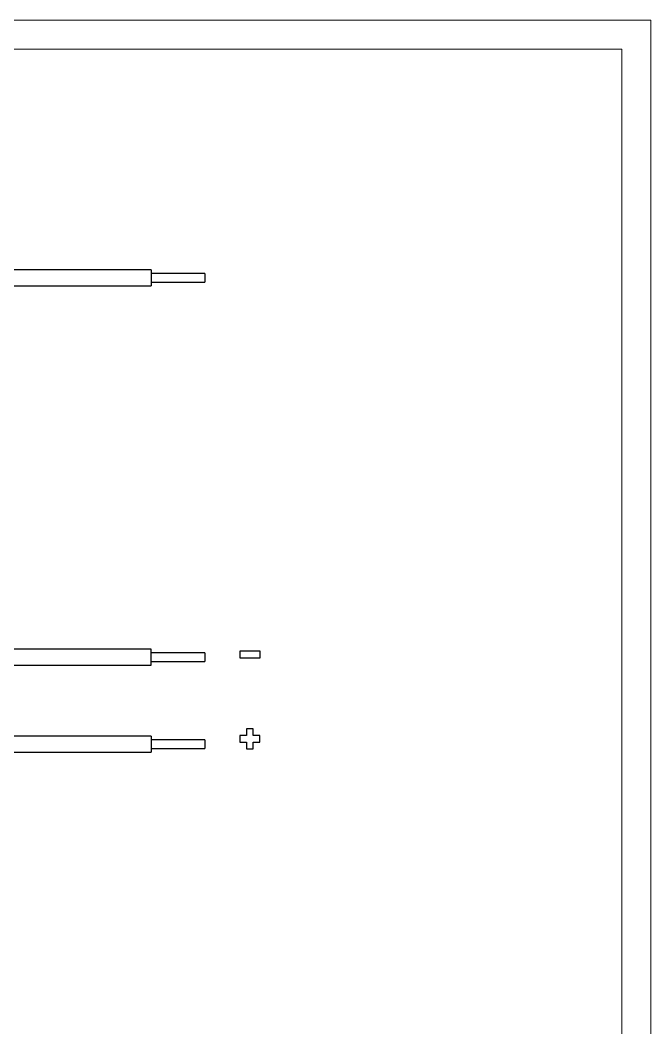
# Model space of a CAD drawing. Header units: millimetres. Extents: x 1044 to 1496, y -6 to 477.
# Drawn here: x 1401.8 to 1495.9, y 162 to 312.3 of the extents above; entities that cross this region are included whole.
import ezdxf

# ---------------------------------------------------------------- set-up
doc = ezdxf.new("R2010")
doc.units = ezdxf.units.MM
doc.layers.get('Defpoints').update_dxf_attribs({"color": 6, "lineweight": 9})
doc.layers.add('Dimension', color=136, linetype='Continuous', lineweight=9)
doc.layers.add('SolidLine', color=7, linetype='Continuous', lineweight=30)

msp = doc.modelspace()

# ---------------------------------------------------------------- linework, layer by layer
at = {"layer": 'Defpoints'}
for points in [[(1495.862, -6.336), (1495.862, 312.264), (1044.422, 312.264), (1044.422, -6.336)], [(1491.542, -2.016), (1491.542, 307.944), (1048.742, 307.944), (1048.742, -2.016)]]:
    msp.add_lwpolyline(points, close=True, dxfattribs=at)
at = {"layer": 'Dimension', "lineweight": -3}
for points in [[(1434.592, 217.145), (1437.592, 217.145), (1437.592, 218.145), (1434.592, 218.145)], [(1435.577, 205.595), (1434.577, 205.595), (1434.577, 204.595), (1435.577, 204.595), (1435.577, 203.595), (1436.577, 203.595), (1436.577, 204.595), (1437.577, 204.595), (1437.577, 205.595), (1436.577, 205.595), (1436.577, 206.595), (1435.577, 206.595)]]:
    msp.add_lwpolyline(points, close=True, dxfattribs=at)
at = {"layer": 'SolidLine', "color": 7, "linetype": 'Continuous', "lineweight": 25}
for p, q in [((1421.382, 275.03), (1387.121, 275.03)), ((1421.382, 275.03), (1421.382, 273.83)), ((1429.382, 274.48), (1421.382, 274.48)), ((1421.382, 273.83), (1421.382, 272.63)), ((1429.382, 274.48), (1429.382, 273.83)), ((1429.382, 273.83), (1429.382, 273.18)), ((1387.121, 272.63), (1421.382, 272.63)), ((1421.382, 273.18), (1429.382, 273.18)), ((1421.382, 218.485), (1387.121, 218.485)), ((1421.382, 216.085), (1421.382, 218.485)), ((1429.382, 217.935), (1421.382, 217.935)), ((1429.382, 217.935), (1429.382, 216.635)), ((1421.382, 216.635), (1429.382, 216.635)), ((1387.121, 216.085), (1421.382, 216.085)), ((1421.382, 205.485), (1387.121, 205.485)), ((1421.382, 205.485), (1421.382, 203.085)), ((1429.382, 204.935), (1421.382, 204.935)), ((1429.382, 204.935), (1429.382, 203.635)), ((1387.121, 203.085), (1421.382, 203.085)), ((1421.382, 203.635), (1429.382, 203.635))]:
    msp.add_line(p, q, dxfattribs=at)

doc.saveas('drawing.dxf')
